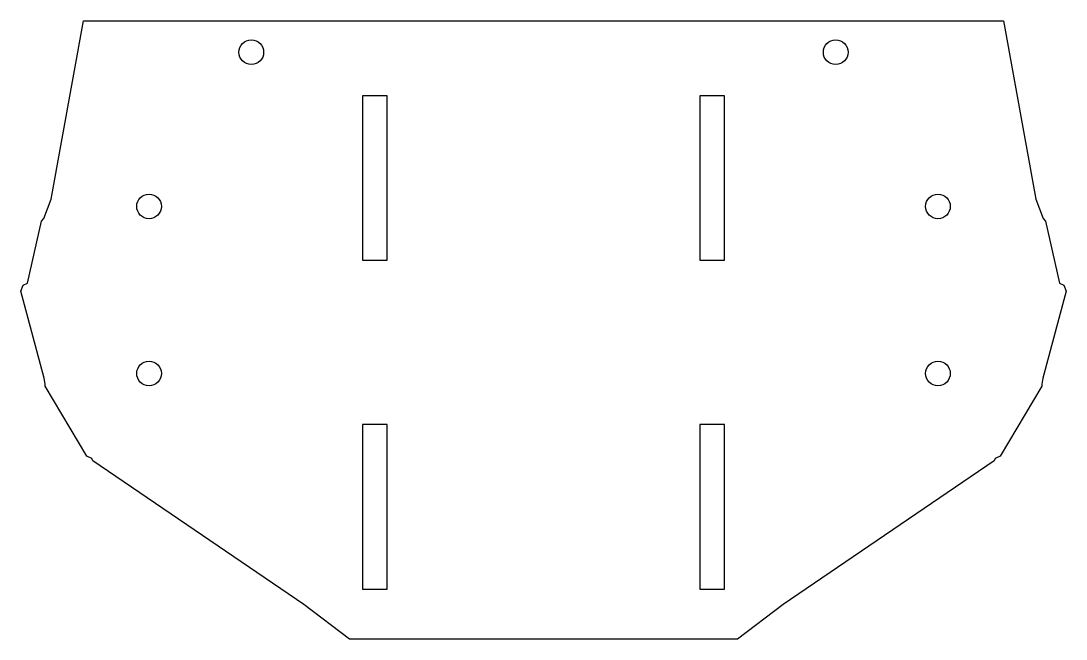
# Model space of a CAD drawing. Header units: millimetres. Extents: x -64 to 64, y -6 to 69.
import ezdxf

# ---------------------------------------------------------------- set-up
doc = ezdxf.new("R2010")
doc.units = ezdxf.units.MM
doc.layers.get('0').update_dxf_attribs({"linetype": 'CONTINUOUS'})

msp = doc.modelspace()

# ---------------------------------------------------------------- linework, layer by layer
for points in [[(-60.79, 45.33), (-59.87, 47.67), (-55.94, 69.36), (55.94, 69.36), (59.87, 47.67), (60.79, 45.33), (61.08, 45), (62.76, 37.46), (63.31, 37.23), (63.57, 36.47), (60.73, 25.88), (60.6, 25.16), (60.6, 24.92), (55.53, 16.43), (54.93, 16.12), (54.83, 15.83), (29.15, -1.65), (23.61, -5.84), (-23.61, -5.84), (-29.15, -1.65), (-54.83, 15.83), (-54.93, 16.12), (-55.53, 16.43), (-60.6, 24.92), (-60.6, 25.16), (-60.73, 25.88), (-63.57, 36.47), (-63.31, 37.23), (-62.76, 37.46), (-61.08, 45)], [(-19.01, 40.25), (-19.01, 60.25), (-22.01, 60.25), (-22.01, 40.25)], [(19.01, 60.25), (19.01, 40.25), (22.01, 40.25), (22.01, 60.25)], [(-19.01, 0.25), (-19.01, 20.25), (-22.01, 20.25), (-22.01, 0.25)], [(19.01, 20.25), (19.01, 0.25), (22.01, 0.25), (22.01, 20.25)]]:
    msp.add_lwpolyline(points, close=True)
for centre in [(-35.54, 65.55), (35.54, 65.55), (-47.98, 46.79), (47.98, 46.79), (-47.98, 26.47), (47.98, 26.47)]:
    msp.add_circle(centre, 1.5)

doc.saveas('drawing.dxf')
